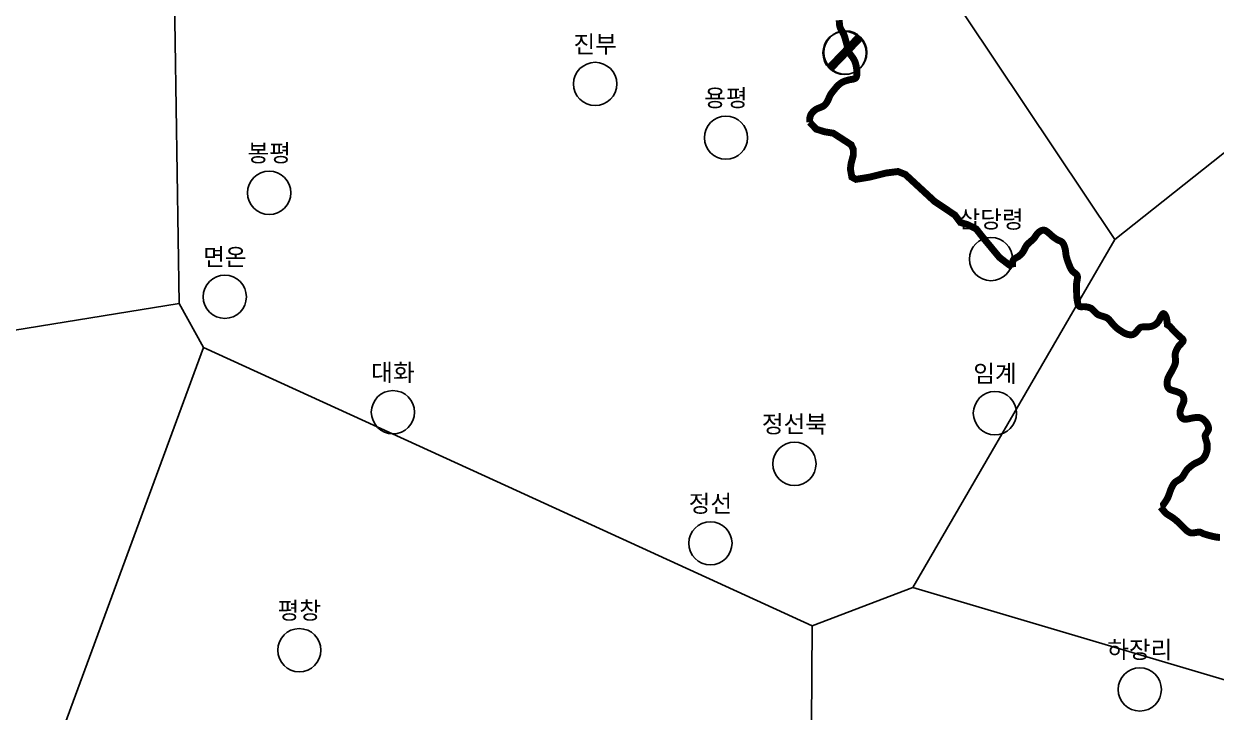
# Model space of a CAD drawing. Header units: millimetres. Extents: x -954552 to 1497340, y -301250 to 736091.
# Drawn here: x 307355 to 376307, y 428269 to 468051 of the extents above; entities that cross this region are included whole.
import ezdxf
from ezdxf.enums import TextEntityAlignment as Align

# ---------------------------------------------------------------- set-up
doc = ezdxf.new("R2010")
doc.units = ezdxf.units.MM
for name, color, linetype in [('2411', 7, 'Continuous'), ('AWS', 4, 'Continuous'), ('AWS명', 2, 'Continuous'), ('EL', 2, 'Continuous'), ('Point', 1, 'Continuous'), ('기상청', 1, 'Continuous'), ('티센', 6, 'Continuous')]:
    doc.layers.add(name, color=color, linetype=linetype)
doc.styles.get("Standard").update_dxf_attribs({"font": ''})
doc.styles.get('Standard').set_extended_font_data('Gulim')

# ---------------------------------------------------------------- blocks, each defined once
blk = doc.blocks.new('관측소(기상청)')
at = {"layer": '기상청', "const_width": 500}
blk.add_lwpolyline([(821, 874), (-914, -926)], dxfattribs=at)
at = {"layer": '기상청'}
blk.add_circle((-46, -26), 1250, dxfattribs=at)

msp = doc.modelspace()

# ---------------------------------------------------------------- linework, layer by layer
at = {"layer": '2411', "const_width": 400}
for points in [[(354507, 468265), (354511, 468215), (354514, 468164), (354517, 468114), (354520, 468064), (354525, 468014), (354532, 467965), (354540, 467916), (354552, 467868), (354570, 467822), (354590, 467777), (354613, 467732), (354637, 467688), (354662, 467645), (354687, 467601), (354712, 467557), (354736, 467513), (354759, 467468), (354771, 467446), (354789, 467399), (354806, 467352), (354822, 467305), (354837, 467258), (354851, 467210), (354865, 467161), (354878, 467113), (354878, 467113), (354891, 467065), (354904, 467016), (354917, 466968), (354927, 466930), (354941, 466882), (354955, 466834), (354969, 466786), (354983, 466738), (354997, 466690), (355011, 466642), (355025, 466594), (355039, 466546), (355053, 466498), (355067, 466450), (355081, 466402), (355087, 466381), (355146, 466289), (355177, 466250), (355208, 466210), (355239, 466170), (355269, 466130), (355298, 466090), (355325, 466048), (355349, 466008), (355372, 465964), (355394, 465919), (355414, 465873), (355432, 465826), (355448, 465778), (355462, 465730), (355474, 465681), (355485, 465631), (355494, 465582), (355502, 465532), (355505, 465508), (355515, 465458), (355515, 465458), (355524, 465408), (355531, 465358), (355536, 465307), (355538, 465257), (355538, 465206), (355535, 465157), (355528, 465107), (355521, 465070), (355511, 465020), (355495, 464973), (355489, 464961), (355462, 464925), (355426, 464897), (355383, 464876), (355335, 464861), (355282, 464849), (355227, 464840), (355170, 464832), (355115, 464823), (355098, 464820), (355049, 464806), (355001, 464792), (354952, 464778), (354904, 464764), (354856, 464748), (354809, 464732), (354763, 464714), (354718, 464693), (354692, 464679), (354648, 464655), (354606, 464628), (354565, 464599), (354525, 464569), (354487, 464536), (354449, 464502), (354413, 464467), (354413, 464467), (354378, 464430), (354363, 464414), (354330, 464377), (354298, 464338), (354267, 464299), (354236, 464260), (354223, 464242), (354190, 464204), (354158, 464165), (354126, 464127), (354094, 464087), (354064, 464048), (354035, 464007), (354007, 463966), (354004, 463961), (353981, 463917), (353959, 463872), (353940, 463826), (353920, 463779), (353901, 463733), (353882, 463686), (353861, 463641), (353838, 463597), (353832, 463586), (353807, 463542), (353780, 463499), (353751, 463457), (353721, 463418), (353688, 463380), (353660, 463351), (353622, 463321), (353581, 463295), (353537, 463271), (353492, 463250), (353445, 463230), (353397, 463211), (353397, 463211), (353349, 463193), (353302, 463174), (353255, 463154), (353209, 463133), (353165, 463109), (353129, 463086), (353088, 463054), (353049, 463021), (353011, 462985), (352975, 462948), (352942, 462909), (352911, 462868), (352884, 462826), (352860, 462782), (352841, 462737), (352832, 462710), (352818, 462664), (352808, 462615), (352802, 462565), (352798, 462514), (352798, 462463), (352800, 462412), (352801, 462398), (352803, 462369)], [(352803, 462369), (353175, 461968), (353648, 461817), (354164, 461731), (354530, 461495), (355197, 461064), (355326, 460785), (355326, 460462), (355197, 459989), (355154, 459666), (355240, 459193), (355477, 459064), (356273, 459193), (357219, 459430), (357907, 459516), (358338, 459343), (358897, 458827), (360015, 457795), (361198, 456999), (361521, 456569), (361951, 456440), (362425, 456203), (362833, 455687), (363457, 454934), (363780, 454547), (364253, 454181), (364540, 453982)], [(364540, 453982), (364536, 454032), (364535, 454081), (364535, 454098), (364533, 454152), (364534, 454205), (364537, 454257), (364544, 454307), (364556, 454355), (364574, 454398), (364582, 454411), (364612, 454446), (364648, 454476), (364690, 454503), (364736, 454528), (364782, 454553), (364829, 454578), (364863, 454598), (364903, 454629), (364942, 454661), (364942, 454661), (364980, 454694), (365016, 454729), (365051, 454764), (365084, 454802), (365098, 454817), (365127, 454857), (365154, 454899), (365178, 454942), (365202, 454987), (365225, 455032), (365248, 455077), (365270, 455122), (365294, 455166), (365319, 455210), (365345, 455252), (365348, 455255), (365380, 455292), (365414, 455328), (365450, 455362), (365487, 455396), (365525, 455429), (365563, 455462), (365601, 455494), (365640, 455527), (365678, 455560), (365715, 455594), (365752, 455628), (365770, 455646), (365799, 455687), (365828, 455730), (365857, 455773), (365885, 455816), (365914, 455858), (365943, 455898), (365975, 455937), (366008, 455972), (366008, 455972), (366045, 456004), (366067, 456021), (366109, 456052), (366155, 456080), (366202, 456103), (366249, 456120), (366297, 456129), (366332, 456130), (366377, 456123), (366422, 456108), (366466, 456085), (366510, 456056), (366552, 456023), (366594, 455988), (366629, 455958), (366668, 455927), (366706, 455894), (366743, 455861), (366780, 455827), (366817, 455793), (366854, 455760), (366879, 455739), (366919, 455710), (366960, 455681), (367001, 455652), (367043, 455625), (367082, 455599), (367124, 455571), (367129, 455567), (367174, 455545), (367222, 455527), (367270, 455510), (367316, 455491), (367348, 455474), (367385, 455442), (367419, 455406), (367419, 455406), (367448, 455366), (367474, 455323), (367498, 455277), (367518, 455228), (367536, 455179), (367551, 455130), (367566, 455083), (367577, 455035), (367587, 454986), (367594, 454937), (367600, 454887), (367606, 454837), (367612, 454786), (367618, 454736), (367625, 454686), (367629, 454661), (367641, 454612), (367653, 454564), (367666, 454515), (367680, 454467), (367695, 454419), (367711, 454372), (367727, 454325), (367745, 454278), (367763, 454231), (367782, 454185), (367786, 454177), (367803, 454129), (367821, 454082), (367840, 454035), (367861, 453989), (367882, 453943), (367905, 453899), (367930, 453856), (367957, 453814), (367986, 453774), (367986, 453774), (367989, 453770), (368027, 453735), (368067, 453701), (368109, 453669), (368150, 453637), (368189, 453604), (368224, 453570), (368253, 453533), (368270, 453505), (368281, 453461), (368286, 453414), (368285, 453366), (368280, 453316), (368271, 453264), (368261, 453212), (368250, 453159), (368240, 453106), (368239, 453098), (368236, 453048), (368234, 452998), (368233, 452948), (368231, 452898), (368231, 452848), (368230, 452798), (368230, 452748), (368231, 452698), (368232, 452648), (368234, 452598), (368236, 452548), (368239, 452504), (368240, 452454), (368241, 452404), (368242, 452353), (368245, 452303), (368248, 452253), (368253, 452203), (368253, 452203), (368259, 452153), (368267, 452104), (368277, 452055), (368286, 452020), (368293, 451964), (368303, 451909), (368316, 451855), (368333, 451807), (368355, 451765), (368384, 451732), (368395, 451723), (368435, 451707), (368481, 451701), (368532, 451700), (368586, 451703), (368642, 451707), (368676, 451707), (368727, 451702), (368777, 451696), (368828, 451688), (368878, 451678), (368926, 451666), (368974, 451651), (369021, 451634), (369065, 451614), (369066, 451613), (369107, 451587), (369145, 451556), (369181, 451522), (369217, 451486), (369251, 451448), (369286, 451410), (369321, 451373), (369356, 451336), (369393, 451302), (369432, 451271), (369432, 451271), (369457, 451254), (369501, 451233), (369547, 451214), (369594, 451197), (369642, 451181), (369690, 451165), (369738, 451150), (369754, 451145), (369802, 451130), (369851, 451115), (369899, 451099), (369945, 451080), (369989, 451059), (370004, 451051), (370044, 451023), (370081, 450991), (370116, 450956), (370150, 450918), (370182, 450879), (370214, 450839), (370246, 450799), (370270, 450770), (370303, 450732), (370336, 450694), (370369, 450657), (370403, 450619), (370437, 450583), (370472, 450547), (370508, 450513), (370535, 450488), (370574, 450456), (370613, 450425), (370653, 450396), (370695, 450367), (370737, 450340), (370779, 450314), (370779, 450314), (370801, 450301), (370843, 450272), (370886, 450243), (370929, 450216), (370973, 450190), (371017, 450167), (371062, 450146), (371108, 450128), (371155, 450114), (371160, 450113), (371211, 450099), (371263, 450087), (371315, 450080), (371367, 450077), (371418, 450080), (371467, 450088), (371514, 450103), (371536, 450113), (371576, 450138), (371614, 450170), (371650, 450206), (371685, 450244), (371707, 450270), (371741, 450309), (371773, 450350), (371805, 450391), (371838, 450430), (371872, 450464), (371910, 450494), (371926, 450504), (371970, 450520), (372017, 450530), (372067, 450535), (372118, 450536), (372170, 450536), (372223, 450535), (372223, 450535), (372270, 450535), (372320, 450538), (372371, 450541), (372421, 450544), (372471, 450550), (372520, 450559), (372551, 450566), (372600, 450580), (372648, 450596), (372694, 450616), (372738, 450640), (372770, 450660), (372812, 450688), (372851, 450719), (372888, 450754), (372922, 450791), (372954, 450830), (372984, 450871), (372989, 450879), (373014, 450922), (373035, 450967), (373056, 451013), (373076, 451059), (373097, 451105), (373122, 451148), (373130, 451160), (373161, 451211), (373194, 451257), (373228, 451290), (373255, 451301), (373290, 451291), (373326, 451261), (373360, 451216), (373389, 451162), (373411, 451113), (373428, 451068), (373428, 451068), (373440, 451019), (373449, 450969), (373455, 450919), (373458, 450895), (373465, 450845), (373472, 450796), (373478, 450746), (373484, 450696), (373488, 450660), (373630, 450566), (373662, 450529), (373695, 450491), (373728, 450453), (373761, 450415), (373794, 450378), (373827, 450341), (373861, 450304), (373864, 450301), (373899, 450265), (373934, 450230), (373970, 450195), (374006, 450160), (374043, 450126), (374079, 450092), (374116, 450058), (374153, 450024), (374189, 449989), (374225, 449955), (374239, 449941), (374283, 449907), (374325, 449872), (374361, 449837), (374388, 449801), (374395, 449785), (374399, 449747), (374389, 449709), (374389, 449709), (374368, 449669), (374337, 449629), (374300, 449587), (374259, 449545), (374217, 449502), (374175, 449459), (374145, 449426), (374118, 449383), (374091, 449339), (374065, 449295), (374041, 449251), (374018, 449205), (373997, 449160), (373978, 449113), (373962, 449067), (373949, 449019), (373942, 448988), (373938, 448939), (373937, 448890), (373939, 448840), (373942, 448790), (373947, 448739), (373952, 448688), (373956, 448638), (373959, 448588), (373959, 448538), (373958, 448504), (373948, 448456), (373935, 448408), (373920, 448362), (373903, 448315), (373884, 448269), (373863, 448223), (373841, 448178), (373818, 448133), (373794, 448087), (373794, 448087), (373770, 448042), (373746, 447997), (373722, 447952), (373708, 447925), (373682, 447881), (373656, 447836), (373630, 447791), (373605, 447747), (373580, 447702), (373557, 447657), (373536, 447612), (373518, 447566), (373503, 447520), (373492, 447473), (373489, 447457), (373479, 447404), (373473, 447350), (373470, 447296), (373471, 447242), (373475, 447190), (373484, 447139), (373498, 447091), (373516, 447046), (373539, 447005), (373552, 446988), (373583, 446958), (373620, 446932), (373661, 446910), (373707, 446891), (373756, 446874), (373807, 446859), (373859, 446844), (373912, 446830), (373964, 446814), (374005, 446800), (374055, 446782), (374055, 446782), (374105, 446764), (374154, 446744), (374201, 446723), (374246, 446699), (374287, 446673), (374323, 446642), (374349, 446613), (374377, 446572), (374400, 446528), (374418, 446480), (374431, 446430), (374439, 446379), (374442, 446327), (374442, 446316), (374440, 446269), (374431, 446222), (374418, 446175), (374400, 446129), (374380, 446082), (374358, 446035), (374336, 445988), (374314, 445941), (374293, 445893), (374275, 445845), (374270, 445831), (374255, 445781), (374240, 445731), (374228, 445680), (374219, 445630), (374215, 445580), (374216, 445532), (374224, 445488), (374237, 445438), (374256, 445389), (374281, 445343), (374311, 445301), (374311, 445301), (374346, 445265), (374380, 445238), (374417, 445217), (374459, 445204), (374504, 445198), (374553, 445198), (374603, 445202), (374656, 445211), (374710, 445221), (374765, 445234), (374820, 445246), (374875, 445259), (374927, 445269), (374978, 445276), (375030, 445284), (375082, 445291), (375133, 445298), (375184, 445302), (375234, 445304), (375283, 445302), (375331, 445296), (375377, 445285), (375380, 445284), (375427, 445268), (375473, 445248), (375517, 445223), (375559, 445194), (375600, 445162), (375637, 445126), (375672, 445088), (375704, 445048), (375723, 445019), (375755, 444977), (375784, 444933), (375809, 444887), (375830, 444839), (375830, 444839), (375847, 444789), (375859, 444740), (375866, 444690), (375867, 444641), (375864, 444612), (375850, 444568), (375829, 444524), (375802, 444481), (375773, 444438), (375744, 444394), (375716, 444350), (375692, 444306), (375677, 444269), (375674, 444222), (375677, 444175), (375685, 444127), (375696, 444078), (375710, 444029), (375726, 443980), (375742, 443930), (375758, 443881), (375772, 443831), (375784, 443780), (375786, 443769), (375791, 443718), (375793, 443667), (375794, 443616), (375794, 443565), (375791, 443514), (375786, 443464), (375778, 443414), (375768, 443364), (375756, 443316), (375741, 443268), (375724, 443222), (375723, 443222), (375723, 443222), (375706, 443174), (375685, 443128), (375662, 443083), (375637, 443039), (375609, 442997), (375578, 442957), (375545, 442919), (375510, 442883), (375505, 442878), (375468, 442847), (375428, 442818), (375386, 442793), (375343, 442769), (375297, 442746), (375251, 442724), (375205, 442703), (375158, 442682), (375112, 442660), (375067, 442636), (375051, 442628), (375009, 442601), (374967, 442573), (374926, 442544), (374885, 442514), (374845, 442484), (374806, 442452), (374768, 442420), (374730, 442386), (374694, 442352), (374659, 442317), (374625, 442280), (374614, 442268), (374584, 442228), (374556, 442187), (374529, 442144), (374502, 442101), (374502, 442101), (374477, 442057), (374451, 442014), (374425, 441970), (374398, 441928), (374370, 441887), (374341, 441847), (374309, 441809), (374286, 441784), (374246, 441755), (374203, 441728), (374160, 441702), (374116, 441677), (374072, 441652), (374028, 441626), (373987, 441598), (373948, 441568), (373926, 441550), (373893, 441513), (373863, 441474), (373834, 441434), (373808, 441391), (373783, 441347), (373759, 441302), (373737, 441256), (373716, 441209), (373707, 441190), (373687, 441145), (373669, 441098), (373651, 441051), (373634, 441004), (373618, 440957), (373602, 440909), (373586, 440862), (373569, 440814), (373551, 440768), (373533, 440721), (373533, 440721), (373512, 440676), (373504, 440659), (373481, 440614), (373457, 440571), (373432, 440528), (373405, 440485), (373378, 440443), (373350, 440402), (373320, 440361), (373290, 440321), (373285, 440315), (373257, 440269), (373226, 440224), (373195, 440183), (373161, 440149), (373129, 440127), (373096, 440119)], [(376523, 438368), (376472, 438369), (376456, 438370), (376406, 438376), (376357, 438382), (376307, 438389), (376258, 438397), (376258, 438397), (376213, 438406), (376165, 438416), (376116, 438427), (376067, 438439), (376019, 438452), (375989, 438460), (375941, 438472), (375892, 438485), (375844, 438499), (375796, 438513), (375764, 438523), (375716, 438536), (375668, 438550), (375620, 438565), (375573, 438581), (375540, 438594), (375496, 438619), (375452, 438644), (375406, 438663), (375396, 438666), (375348, 438673), (375297, 438672), (375246, 438667), (375244, 438666), (375194, 438661), (375145, 438652), (375095, 438644), (375046, 438636), (375001, 438630), (374951, 438625), (374900, 438624), (374851, 438628), (374840, 438630), (374792, 438644), (374746, 438665), (374703, 438692), (374703, 438692), (374687, 438702), (374646, 438730), (374607, 438761), (374569, 438795), (374533, 438829), (374507, 438855), (374471, 438889), (374435, 438924), (374400, 438960), (374365, 438995), (374330, 439031), (374295, 439067), (374283, 439079), (374247, 439115), (374212, 439150), (374176, 439185), (374140, 439220), (374104, 439254), (374067, 439287), (374058, 439295), (374021, 439328), (373983, 439360), (373944, 439392), (373905, 439423), (373865, 439453), (373825, 439483), (373784, 439513), (373762, 439528), (373720, 439555), (373677, 439582), (373634, 439608), (373591, 439634), (373548, 439660), (373506, 439687), (373466, 439716), (373430, 439744), (373430, 439744), (373393, 439777), (373358, 439813), (373325, 439849), (373292, 439887), (373096, 440119)]]:
    msp.add_lwpolyline(points, dxfattribs=at)
at = {"layer": 'AWS'}
for centre in [(340395, 464578), (347958, 461471), (321542, 458285), (363285, 454457), (318977, 452277), (328699, 445606), (363514, 445549), (351918, 442622), (347059, 438028), (323285, 431850), (371891, 429581)]:
    msp.add_circle(centre, 1250, dxfattribs=at)
at = {"layer": '기상청'}
msp.add_circle((354864, 466396), 1250, dxfattribs=at)
at = {"layer": '티센'}
for points in [[(342837, 496840), (370443, 455580)], [(316329, 451896), (316054, 470794)], [(370443, 455580), (383505, 465937)], [(358768, 435475), (370443, 455580)], [(267150, 443917), (316329, 451896)], [(316329, 451896), (317741, 449349)], [(317741, 449349), (307894, 422606)], [(317741, 449349), (334710, 441597)], [(334710, 441597), (352953, 433262)], [(352953, 433262), (358768, 435475)], [(358768, 435475), (405994, 421480)], [(352953, 433262), (352725, 402127)]]:
    msp.add_lwpolyline(points, dxfattribs=at)

# ---------------------------------------------------------------- block references
at = {"layer": 'Point'}
msp.add_blockref('관측소(기상청)', (354864, 466396), dxfattribs=at)

# ---------------------------------------------------------------- texts
at = {"layer": 'AWS명'}
for s, p in [('진부', (340395, 466078)), ('용평', (347958, 462971)), ('봉평', (321542, 459785)), ('삽당령', (363285, 455957)), ('면온', (318977, 453777)), ('대화', (328699, 447106)), ('임계', (363514, 447049)), ('정선북', (351918, 444122)), ('정선', (347059, 439528)), ('평창', (323285, 433350)), ('하장리', (371891, 431081))]:
    msp.add_text(s, height=1000, dxfattribs=at).set_placement(p, align=Align.BOTTOM_CENTER)
at = {"layer": 'EL'}
msp.add_text('0.000', height=2.5, dxfattribs=at).set_placement((354864, 466395), align=Align.TOP_CENTER)

doc.saveas('drawing.dxf')
